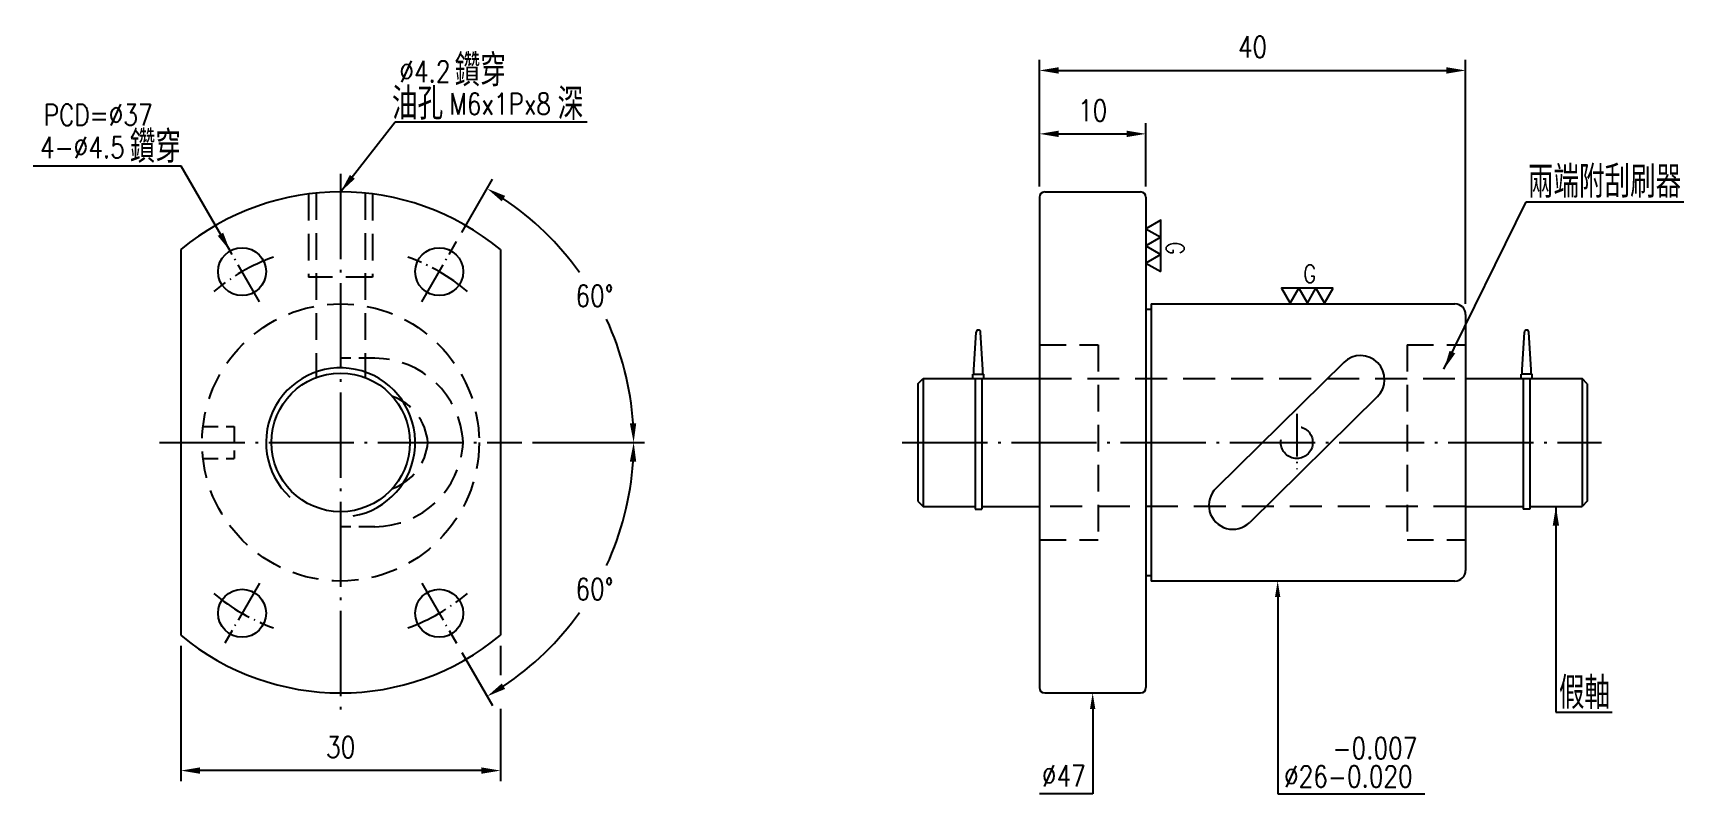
# Model space of a CAD drawing. Header units: millimetres. Extents: x 4755 to 4909, y -291 to -220.
import ezdxf
from ezdxf.enums import TextEntityAlignment as Align

# ---------------------------------------------------------------- set-up
doc = ezdxf.new("R2010")
doc.units = ezdxf.units.MM
doc.header["$LTSCALE"] = 10
doc.linetypes.add('C', pattern=[2.5625, 2, -0.25, 0.0625, -0.25])
doc.linetypes.add('H', pattern=[0.75, 0.5, -0.25])
doc.layers.get('0').update_dxf_attribs({"linetype": 'CONTINUOUS'})
doc.layers.get('DEFPOINTS').update_dxf_attribs({"linetype": 'CONTINUOUS'})
for name, color, linetype in [('04', 4, 'CONTINUOUS'), ('C', 1, 'C'), ('H', 5, 'H')]:
    doc.layers.add(name, color=color, linetype=linetype)
doc.layers.add('AM_3', color=6, linetype='CONTINUOUS', lineweight=25)
doc.styles.add('SIMPLEX', font='SIMPLEX.shx', dxfattribs={"width": 0.8, "height": 2, "bigfont": 'chineset.shx'})
doc.dimstyles.new('STANDARD$0', dxfattribs={"dimscale": 0, "dimtxt": 2.8, "dimasz": 1.8, "dimexe": 1, "dimexo": 1, "dimgap": 1.2, "dimtad": 1, "dimdec": 3, "dimdsep": 46, "dimtxsty": 'SIMPLEX', "dimcen": 0.09, "dimclrd": 6, "dimclre": 6, "dimclrt": 3, "dimadec": 1, "dimazin": 2, "dimtp": -0.1, "dimtm": 0.2, "dimtfac": 1, "dimtdec": 3, "dimtmove": 0, "dimatfit": 3, "dimfxl": 0, "dimtvp": 0.790698, "dimarcsym": 0})
doc.dimstyles.new('STANDARD$2', dxfattribs={"dimscale": 0, "dimtxt": 2.8, "dimasz": 1.8, "dimexe": 1, "dimexo": 1, "dimgap": 1.2, "dimtad": 0, "dimtih": 1, "dimtoh": 1, "dimdec": 3, "dimrnd": 0.0005, "dimdsep": 46, "dimtxsty": 'SIMPLEX', "dimcen": 0.09, "dimclrd": 6, "dimclre": 6, "dimclrt": 3, "dimadec": 1, "dimazin": 2, "dimtp": -0.1, "dimtm": 0.2, "dimtfac": 1, "dimtdec": 3, "dimtmove": 0, "dimatfit": 3, "dimfxl": 0, "dimtvp": 0.790698, "dimarcsym": 0})
doc.dimstyles.new('STANDARD$7', dxfattribs={"dimscale": 0, "dimtxt": 2.8, "dimasz": 1.8, "dimexe": 1, "dimexo": 1, "dimgap": 1.2, "dimtad": 1, "dimdec": 3, "dimrnd": 0.0005, "dimdsep": 46, "dimtxsty": 'SIMPLEX', "dimcen": 0.09, "dimclrd": 6, "dimclre": 6, "dimclrt": 3, "dimadec": 1, "dimazin": 2, "dimtp": -0.1, "dimtm": 0.2, "dimtfac": 1, "dimtdec": 3, "dimtmove": 2, "dimatfit": 3, "dimfxl": 0, "dimtvp": 0.790698, "dimarcsym": 0})

# ---------------------------------------------------------------- blocks, each defined once
blk = doc.blocks.new('*D5')
at = {"color": 6, "lineweight": -2}
for p, q in [((4794.75, -238.36), (4797.63, -233.37)), ((4801.38, -258.06), (4811.88, -258.06))]:
    blk.add_line(p, q, dxfattribs=at)
for start, end in [(35.4434, 56.2496), (3.7504, 24.8399)]:
    blk.add_arc((4783.38, -258.06), 27.5, start, end, dxfattribs=at)
at = {"color": 6}
for points in [[(4798.5, -235.44), (4798.82, -234.93), (4797.13, -234.24)], [(4811.12, -256.25), (4810.52, -256.27), (4810.88, -258.06)]]:
    blk.add_solid(points, dxfattribs=at)
at = {"layer": 'DEFPOINTS', "color": 0}
for p in [(4794.25, -239.22), (4791, -244.85), (4809.22, -248.65), (4766.38, -258.06), (4800.38, -258.06)]:
    blk.add_point(p, dxfattribs=at)
at = {"color": 3, "insert": (4807.2, -244.31), "char_height": 2, "attachment_point": 5, "rotation": 0.1, "style": 'SIMPLEX'}
blk.add_mtext('60°', dxfattribs=at)
blk = doc.blocks.new('*D6')
at = {"color": 6, "lineweight": -2}
for p, q in [((4801.38, -258.06), (4811.88, -258.06)), ((4794.75, -277.76), (4797.63, -282.74))]:
    blk.add_line(p, q, dxfattribs=at)
for start, end in [(335.1692, 356.2496), (303.7504, 324.544)]:
    blk.add_arc((4783.38, -258.06), 27.5, start, end, dxfattribs=at)
at = {"color": 6}
for points in [[(4810.52, -259.85), (4811.12, -259.87), (4810.88, -258.06)], [(4798.82, -281.18), (4798.5, -280.67), (4797.13, -281.88)]]:
    blk.add_solid(points, dxfattribs=at)
at = {"layer": 'DEFPOINTS', "color": 0}
for p in [(4766.38, -258.06), (4800.38, -258.06), (4791, -271.27), (4804.45, -275.74), (4794.25, -276.89)]:
    blk.add_point(p, dxfattribs=at)
at = {"color": 3, "insert": (4807.2, -271.81), "char_height": 2, "attachment_point": 5, "rotation": 0.1, "style": 'SIMPLEX'}
blk.add_mtext('60°', dxfattribs=at)
blk = doc.blocks.new('*D7')
at = {"color": 6, "lineweight": -2}
for p, q in [((4848.95, -234.06), (4848.95, -228.11)), ((4850.75, -229.11), (4857.15, -229.11)), ((4858.95, -234.06), (4858.95, -228.11))]:
    blk.add_line(p, q, dxfattribs=at)
at = {"color": 6}
for points in [[(4850.75, -228.81), (4850.75, -229.41), (4848.95, -229.11)], [(4857.15, -228.81), (4857.15, -229.41), (4858.95, -229.11)]]:
    blk.add_solid(points, dxfattribs=at)
at = {"layer": 'DEFPOINTS', "color": 0}
for p in [(4858.95, -229.11), (4848.95, -235.06), (4858.95, -235.06)]:
    blk.add_point(p, dxfattribs=at)
at = {"color": 3, "insert": (4853.95, -226.91), "char_height": 2, "attachment_point": 5, "style": 'SIMPLEX'}
blk.add_mtext('10', dxfattribs=at)
blk = doc.blocks.new('*D8')
at = {"color": 6, "lineweight": -2}
for p, q in [((4848.95, -234.06), (4848.95, -222.16)), ((4888.95, -245.06), (4888.95, -222.16)), ((4850.75, -223.16), (4887.15, -223.16))]:
    blk.add_line(p, q, dxfattribs=at)
at = {"color": 6}
for points in [[(4850.75, -222.86), (4850.75, -223.46), (4848.95, -223.16)], [(4887.15, -222.86), (4887.15, -223.46), (4888.95, -223.16)]]:
    blk.add_solid(points, dxfattribs=at)
at = {"layer": 'DEFPOINTS', "color": 0}
for p in [(4888.95, -223.16), (4848.95, -235.06), (4888.95, -246.06)]:
    blk.add_point(p, dxfattribs=at)
at = {"color": 3, "insert": (4868.95, -220.96), "char_height": 2, "attachment_point": 5, "style": 'SIMPLEX'}
blk.add_mtext('40', dxfattribs=at)
blk = doc.blocks.new('*D9')
at = {"color": 6, "lineweight": -2}
for p, q in [((4768.38, -277.15), (4768.38, -289.84)), ((4798.38, -277.15), (4798.38, -279.89)), ((4798.38, -283.04), (4798.38, -289.84)), ((4796.58, -288.84), (4770.18, -288.84))]:
    blk.add_line(p, q, dxfattribs=at)
at = {"color": 6}
for points in [[(4770.18, -288.54), (4770.18, -289.14), (4768.38, -288.84)], [(4796.58, -288.54), (4796.58, -289.14), (4798.38, -288.84)]]:
    blk.add_solid(points, dxfattribs=at)
at = {"layer": 'DEFPOINTS', "color": 0}
for p in [(4768.38, -276.15), (4798.38, -276.15), (4768.38, -288.84)]:
    blk.add_point(p, dxfattribs=at)
at = {"color": 3, "insert": (4783.38, -286.64), "char_height": 2, "attachment_point": 5, "style": 'SIMPLEX'}
blk.add_mtext('30', dxfattribs=at)

msp = doc.modelspace()

# ---------------------------------------------------------------- linework, layer by layer
at = {"color": 6}
for p, q in [((4788.4972, -227.9712), (4806.5128, -227.9712)), ((4768.4133, -232.1445), (4754.5111, -232.1445)), ((4894.626, -235.4832), (4909.4447, -235.4832)), ((4871.3148, -272.5586), (4871.3148, -291.0337)), ((4853.9539, -283.0586), (4853.9539, -291.0337)), ((4853.9539, -291.0337), (4848.9546, -291.0337)), ((4871.3148, -291.0337), (4885.1156, -291.0337))]:
    msp.add_line(p, q, dxfattribs=at)
for p, q in [((4848.9539, -235.0586), (4848.9539, -281.0586)), ((4849.4539, -234.5586), (4858.4539, -234.5586)), ((4858.9539, -235.0586), (4858.9539, -281.0586)), ((4768.3773, -239.9686), (4768.3773, -276.1487)), ((4798.3773, -239.9686), (4798.3773, -276.1487)), ((4858.9539, -245.5586), (4859.4539, -245.5586)), ((4859.4539, -245.0586), (4887.9539, -245.0586)), ((4859.4539, -245.0586), (4859.4539, -271.0586)), ((4888.9539, -246.0586), (4888.9539, -270.0586)), ((4842.8125, -251.231), (4843.0196, -247.7112)), ((4843.6401, -251.231), (4843.4329, -247.7112)), ((4894.2677, -251.231), (4894.4749, -247.7112)), ((4895.0953, -251.231), (4894.8882, -247.7112)), ((4877.5192, -250.5558), (4865.5319, -262.3543)), ((4837.533, -252.5586), (4838.033, -252.0586)), ((4838.033, -252.0586), (4848.9539, -252.0586)), ((4838.033, -252.0586), (4838.033, -264.0586)), ((4842.709, -251.6448), (4843.7435, -251.6448)), ((4842.709, -252.0586), (4842.709, -251.6448)), ((4842.8125, -251.6448), (4842.8125, -251.231)), ((4842.9332, -252.0586), (4842.9332, -264.3052)), ((4843.5539, -252.0586), (4843.5539, -264.3052)), ((4843.6401, -251.6448), (4843.6401, -251.231)), ((4843.7435, -252.0586), (4843.7435, -251.6448)), ((4888.9539, -252.0586), (4899.8748, -252.0586)), ((4895.1988, -251.6448), (4894.1643, -251.6448)), ((4894.1643, -252.0586), (4894.1643, -251.6448)), ((4894.2677, -251.6448), (4894.2677, -251.231)), ((4894.3539, -252.0586), (4894.3539, -264.3052)), ((4894.9746, -252.0586), (4894.9746, -264.3052)), ((4895.0953, -251.6448), (4895.0953, -251.231)), ((4895.1988, -252.0586), (4895.1988, -251.6448)), ((4900.3748, -252.5586), (4899.8748, -252.0586)), ((4899.8748, -252.0586), (4899.8748, -264.0586)), ((4837.533, -252.5586), (4837.533, -263.5586)), ((4880.6759, -253.7629), (4868.6886, -265.5614)), ((4900.3748, -252.5586), (4900.3748, -263.5586)), ((4837.533, -263.5586), (4838.033, -264.0586)), ((4838.033, -264.0586), (4842.9332, -264.0586)), ((4842.9332, -264.3052), (4843.5539, -264.3052)), ((4843.5539, -264.0586), (4848.9539, -264.0586)), ((4888.9539, -264.0586), (4894.3539, -264.0586)), ((4894.9746, -264.3052), (4894.3539, -264.3052)), ((4894.9746, -264.0586), (4899.8748, -264.0586)), ((4900.3748, -263.5586), (4899.8748, -264.0586)), ((4859.4539, -270.5586), (4858.9539, -270.5586)), ((4887.9539, -271.0586), (4859.4539, -271.0586)), ((4849.4539, -281.5586), (4858.4539, -281.5586))]:
    msp.add_line(p, q)
for centre, radius in [((4774.1273, -242.0371), 2.25), ((4792.6273, -242.0371), 2.25), ((4783.3773, -258.0586), 6.5), ((4774.1273, -274.0801), 2.25), ((4792.6273, -274.0801), 2.25)]:
    msp.add_circle(centre, radius)
for centre, radius, start, end in [((4783.3773, -258.0586), 23.5, 50.334987, 129.665013), ((4849.4539, -235.0586), 0.5, 90, 180), ((4858.4539, -235.0586), 0.5, 0, 90), ((4887.9539, -246.0586), 1, 0, 90), ((4843.2263, -247.7211), 0.2069, 2.753997, 177.246003), ((4894.6815, -247.7211), 0.2069, 2.753997, 177.246003), ((4879.0976, -252.1593), 2.25, 314.545281, 134.545281), ((4867.1103, -263.9579), 2.25, 134.545281, 314.545281), ((4887.9539, -270.0586), 1, 270, 0), ((4783.3773, -258.0586), 23.5, 230.334987, 309.665013), ((4858.4539, -281.0586), 0.5, 270, 0)]:
    msp.add_arc(centre, radius, start, end)
at = {"ltscale": 0.4}
msp.add_arc((4849.4539, -281.0586), 0.5, 180, 270, dxfattribs=at)
at = {"color": 6}
for points in [[(4871.0648, -272.5586), (4871.5648, -272.5586), (4871.3148, -271.0586)], [(4853.7039, -283.0586), (4854.2039, -283.0586), (4853.9539, -281.5586)]]:
    msp.add_solid(points, dxfattribs=at)
at = {"layer": '04'}
for points in [[(4860.3495, -238.8143), (4860.3495, -237.2028), (4858.9539, -238.0085)], [(4860.3495, -240.4258), (4860.3495, -238.8143), (4858.9539, -239.62)], [(4860.3495, -242.0373), (4860.3495, -240.4258), (4858.9539, -241.2316)], [(4873.2983, -243.5945), (4871.6868, -243.5945), (4872.4926, -244.9901)], [(4874.9099, -243.5945), (4873.2983, -243.5945), (4874.1041, -244.9901)], [(4876.5214, -243.5945), (4874.9099, -243.5945), (4875.7156, -244.9901)]]:
    msp.add_lwpolyline(points, close=True, dxfattribs=at)
msp.add_arc((4783.3773, -258.0586), 7, 279.785823, 227.169473, dxfattribs=at)
at = {"layer": 'C', "ltscale": 0.4}
for p, q in [((4783.3773, -232.8661), (4783.3773, -283.5586)), ((4766.3773, -258.0586), (4800.3773, -258.0586)), ((4836.0771, -258.0586), (4901.7133, -258.0586))]:
    msp.add_line(p, q, dxfattribs=at)
at = {"layer": 'C', "ltscale": 0.2}
for p, q in [((4775.7523, -244.8517), (4772.5023, -239.2226)), ((4791.0023, -244.8517), (4794.2523, -239.2226)), ((4873.1039, -255.3658), (4873.1039, -260.5678)), ((4775.7523, -271.2655), (4772.5023, -276.8947)), ((4791.0023, -271.2655), (4794.2523, -276.8947))]:
    msp.add_line(p, q, dxfattribs=at)
for start, end in [(109.921537, 130.078463), (49.921537, 70.078463), (229.921537, 250.078463), (289.921537, 310.078463)]:
    msp.add_arc((4783.3773, -258.0586), 18.5, start, end, dxfattribs=at)
at = {"layer": 'H', "ltscale": 0.5}
for p, q in [((4780.3773, -234.7509), (4780.3773, -242.5586)), ((4781.0773, -234.6714), (4781.0773, -251.9791)), ((4785.6773, -234.6714), (4785.6773, -251.9791)), ((4786.3773, -234.7509), (4786.3773, -242.5586)), ((4786.3773, -242.5586), (4780.3773, -242.5586)), ((4848.9539, -248.9086), (4854.4539, -248.9086)), ((4854.4539, -248.9086), (4854.4539, -267.2086)), ((4883.4539, -248.9086), (4883.4539, -267.2086)), ((4883.4539, -248.9086), (4888.9539, -248.9086)), ((4848.9539, -267.2086), (4854.4539, -267.2086)), ((4883.4539, -267.2086), (4888.9539, -267.2086))]:
    msp.add_line(p, q, dxfattribs=at)
at = {"layer": 'H', "ltscale": 0.3}
for p, q in [((4786.5773, -250.1586), (4783.3773, -250.1586)), ((4770.3773, -256.5586), (4773.3773, -256.5586)), ((4773.3773, -256.5586), (4773.3773, -259.5586)), ((4770.3773, -259.5586), (4773.3773, -259.5586)), ((4786.5773, -265.9586), (4783.3773, -265.9586))]:
    msp.add_line(p, q, dxfattribs=at)
at = {"layer": 'H', "ltscale": 0.6}
for p, q in [((4848.9539, -252.0586), (4888.9539, -252.0586)), ((4888.9539, -264.0586), (4848.9539, -264.0586))]:
    msp.add_line(p, q, dxfattribs=at)
at = {"layer": 'H', "ltscale": 0.5}
msp.add_circle((4783.3773, -258.0586), 13, dxfattribs=at)
at = {"layer": 'H'}
msp.add_circle((4873.1039, -258.0586), 1.5, dxfattribs=at)
at = {"layer": 'H', "ltscale": 0.5}
for centre, radius, start, end in [((4786.5773, -258.4586), 8.3, 2.762312, 90), ((4786.5773, -258.4586), 5, 4.588566, 70.611392), ((4786.5773, -257.6586), 8.3, 270, 357.237688), ((4786.5773, -257.6586), 5, 289.388608, 355.411434)]:
    msp.add_arc(centre, radius, start, end, dxfattribs=at)

# ---------------------------------------------------------------- texts
at = {"color": 3, "style": 'SIMPLEX'}
for s, insert, char_height, attachment_point in [('鑽穿', (4798.881, -224.6596), 3, 9), ('%%c4.2', (4788.887, -224.255), 2, 7), ('油孔', (4792.9962, -227.7706), 3, 9), ('深', (4806.1421, -227.8103), 3, 9), ('M6x1Px8', (4793.5777, -227.3008), 2, 7), ('PCD=%%C37', (4765.7315, -228.3393), 2, 9), ('鑽穿', (4768.3914, -231.8309), 3, 9), ('4-%%C4.5', (4763.1212, -231.3748), 2, 9), ('兩端附刮刷器', (4894.7933, -235.1101), 3, 7), ('假軸', (4900.1082, -281.5529), 3, 5), ('-0.007', (4876.4674, -287.7488), 2, 7), ('%%c47', (4853.3021, -290.3307), 2, 9), ('%%c26-0.020', (4871.9157, -290.3966), 2, 7)]:
    msp.add_mtext(s, dxfattribs=dict(at, insert=insert, char_height=char_height, attachment_point=attachment_point))
at = {"layer": '04', "style": 'SIMPLEX', "width": 0.8}
msp.add_text('G', height=1.6807, rotation=270, dxfattribs=at).set_placement((4861.6978, -239.231), align=Align.MIDDLE_LEFT)
msp.add_text('G', height=1.6807, dxfattribs=at).set_placement((4873.7151, -242.2462), align=Align.MIDDLE_LEFT)

# ---------------------------------------------------------------- dimensions: what is measured, and where the dimension line sits
at = {"color": 6}
for base, p1, p2, picture, middle in [((4888.9539, -223.1637), (4848.9539, -235.0586), (4888.9539, -246.0586), '*D8', (4868.9539, -220.9637)), ((4858.9539, -229.1051), (4848.9539, -235.0586), (4858.9539, -235.0586), '*D7', (4853.9539, -226.9051)), ((4768.3773, -288.8383), (4798.3773, -276.1487), (4768.3773, -276.1487), '*D9', (4783.3773, -286.6383))]:
    dim = msp.add_linear_dim(base=base, p1=p1, p2=p2, dimstyle='STANDARD$0', override={"dimscale": 1, "dimtxt": 2}, dxfattribs=at)
    dim.commit()
    dim.dimension.update_dxf_attribs({"geometry": picture, "text_midpoint": middle})
for base, line2, picture, middle in [((4809.2229, -248.6516), ((4791.0023, -244.8517), (4794.2523, -239.2226)), '*D5', (4807.1967, -244.3065)), ((4804.4468, -275.738), ((4791.0023, -271.2655), (4794.2523, -276.8947)), '*D6', (4807.1967, -271.8107))]:
    dim = msp.add_angular_dim_2l(base=base, line1=((4766.3773, -258.0586), (4800.3773, -258.0586)), line2=line2, dimstyle='STANDARD$2', override={"dimscale": 1, "dimtxt": 2, "dimtad": 1, "dimtih": 0, "dimtoh": 0, "dimrnd": 0}, dxfattribs=at)
    dim.commit()
    dim.dimension.update_dxf_attribs({"geometry": picture, "text_midpoint": middle, "text_rotation": 0.1})

# ---------------------------------------------------------------- leaders
for points in [[(4783.3773, -234.5586), (4788.4972, -227.9712)], [(4773.0023, -240.0886), (4768.4133, -232.1445)]]:
    msp.add_leader(points, dimstyle='STANDARD$7', override={"dimscale": 1, "dimtad": 0}, dxfattribs=at)
msp.add_leader([(4897.4247, -264.0586), (4897.4247, -283.3472), (4902.6992, -283.3472)], dimstyle='STANDARD$7', override={"dimscale": 1, "dimtad": 0})
at = {"layer": 'AM_3'}
msp.add_leader([(4886.9186, -251.1985), (4894.626, -235.4832)], dimstyle='STANDARD$7', override={"dimscale": 1, "dimtad": 0}, dxfattribs=at)

doc.saveas('drawing.dxf')
